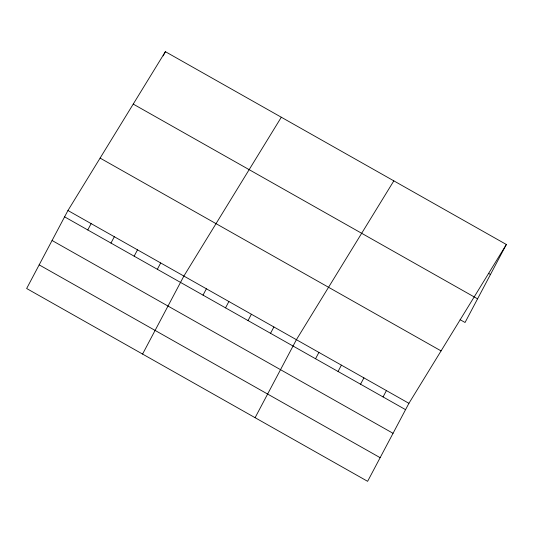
<?xml version="1.0" encoding="UTF-8"?>
<svg xmlns="http://www.w3.org/2000/svg" width="533" height="533" viewBox="0 0 533 533"><rect width="100%" height="100%" fill="white"/><g stroke="black" fill="none" stroke-linecap="round" stroke-linejoin="round"><path stroke-width="0.8" d="M67.951 210.508L26.65 288.513L367.617 481.326L408.918 403.321L506.35 244.487L165.383 51.674L67.951 210.508L408.918 403.321M163.145 55.898L165.383 51.674M87.778 229.956L91.136 223.62M110.964 243.068L114.322 236.732M134.149 256.18L137.507 249.844M157.335 269.292L160.693 262.956M142.578 354.065L183.878 276.061L281.311 117.233M203.026 295.129L206.384 288.793M225.532 307.854L228.89 301.518M248.038 320.58L251.389 314.243M270.537 333.305L273.895 326.969M255.1 417.692L296.401 339.694L393.834 180.86M315.549 358.756L318.901 352.42M338.049 371.481L341.406 365.145M360.555 384.206L363.912 377.87M383.06 396.932L386.412 390.596M506.35 244.487L465.049 322.492L460.126 319.707M488.361 273.282L490.473 274.475M133.23 104.088L477.568 298.84M100.104 158.094L441.071 350.907M64.593 216.844L405.56 409.657M52.074 240.496L393.041 433.309M39.169 264.861L380.136 457.674"/></g></svg>
